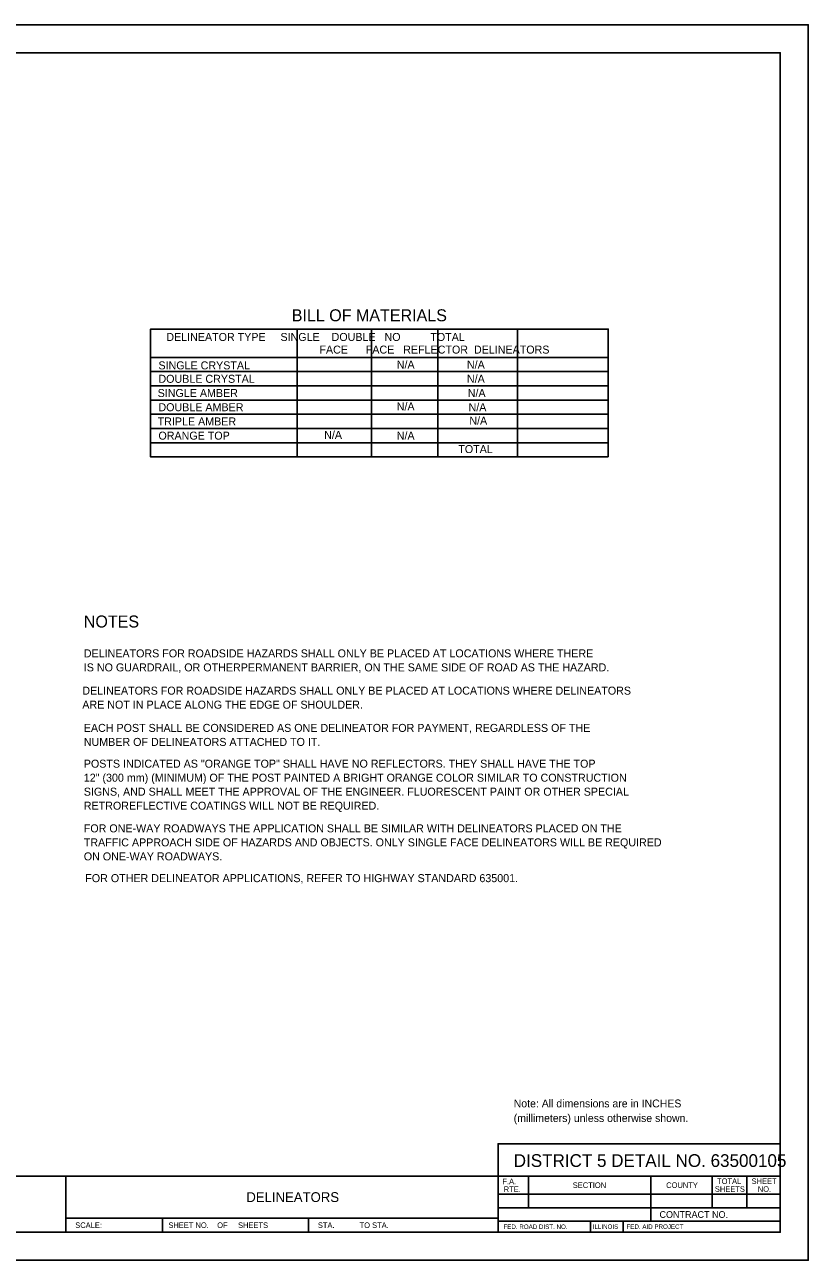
# Model space of a CAD drawing. Extents: x 99355 to 100035, y 99510 to 99962.
# Drawn here: x 99755.5 to 100034.6, y 99522.2 to 99962.2 of the extents above; entities that cross this region are included whole.
import ezdxf

# ---------------------------------------------------------------- set-up
doc = ezdxf.new("R2010")
doc.units = 0
for name, color, linetype in [('Design_PR_Roadway Notes', 7, 'Continuous'), ('Sheets_50 Reference Boundary', 7, 'Continuous'), ('Sheets_General Details', 7, 'Continuous'), ('Sheets_Printer Plotting Border', 7, 'Continuous')]:
    doc.layers.add(name, color=color, linetype=linetype)

msp = doc.modelspace()

# ---------------------------------------------------------------- linework, layer by layer
at = {"layer": 'Design_PR_Roadway Notes'}
for p, q in [((99852.61, 99853.85), (99852.61, 99808.31)), ((99902.64, 99853.85), (99902.64, 99808.31)), ((99879.03, 99853.57), (99879.03, 99808.31)), ((99931.03, 99853.57), (99931.03, 99808.31))]:
    msp.add_line(p, q, dxfattribs=at)
msp.add_lwpolyline([(99963.36, 99808.31), (99800.33, 99808.31), (99800.33, 99853.85), (99963.36, 99853.85)], close=True, dxfattribs=at)
for points in [[(99800.33, 99843.73), (99963.36, 99843.73)], [(99800.33, 99838.67), (99963.36, 99838.67)], [(99800.33, 99833.61), (99963.36, 99833.61)], [(99963.36, 99828.55), (99800.33, 99828.55)], [(99963.36, 99823.49), (99800.33, 99823.49)], [(99963.36, 99818.43), (99800.33, 99818.43)], [(99963.36, 99813.37), (99800.33, 99813.37)]]:
    msp.add_lwpolyline(points, dxfattribs=at)
at = {"layer": 'Sheets_50 Reference Boundary'}
msp.add_lwpolyline([(99394.64, 99952.22), (100024.64, 99952.22), (100024.64, 99552.22), (99394.64, 99552.22)], close=True, dxfattribs=at)
at = {"layer": 'Sheets_General Details'}
for p, q in [((100034.64, 99962.22), (99354.64, 99962.22)), ((100034.64, 99522.22), (100034.64, 99962.22)), ((99394.64, 99552.22), (100024.64, 99552.22)), ((99770.12, 99552.22), (99770.12, 99532.22)), ((99924.12, 99552.22), (99924.12, 99532.22)), ((99934.92, 99552.22), (99934.92, 99540.92)), ((99978.52, 99552.22), (99978.52, 99536.12)), ((100000.37, 99552.22), (100000.37, 99540.92)), ((100012.78, 99552.22), (100012.78, 99540.92)), ((99924.12, 99545.72), (100024.64, 99545.72)), ((99770.12, 99537.22), (99924.12, 99537.22)), ((99804.64, 99537.22), (99804.64, 99532.22)), ((99856.64, 99537.22), (99856.64, 99532.22)), ((99924.12, 99540.92), (100024.64, 99540.92)), ((99924.12, 99536.12), (100024.64, 99536.12)), ((99957.07, 99536.12), (99957.07, 99532.22)), ((99968.67, 99536.12), (99968.67, 99532.22)), ((100034.64, 99522.22), (99354.64, 99522.22))]:
    msp.add_line(p, q, dxfattribs=at)
for points in [[(99394.64, 99952.22), (100024.64, 99952.22), (100024.64, 99532.22), (99394.64, 99532.22)], [(99924.12, 99552.22), (100024.64, 99552.22), (100024.64, 99563.71), (99924.12, 99563.71)]]:
    msp.add_lwpolyline(points, close=True, dxfattribs=at)
at = {"layer": 'Sheets_Printer Plotting Border'}
msp.add_lwpolyline([(99354.64, 99522.22), (100034.64, 99522.22), (100034.64, 99962.22), (99354.64, 99962.22)], close=True, dxfattribs=at)

# ---------------------------------------------------------------- texts
at = {"layer": 'Design_PR_Roadway Notes'}
for s, height, p in [('BILL OF MATERIALS', 4.275, (99850.63, 99856.6)), ('DELINEATOR TYPE     SINGLE    DOUBLE   NO          TOTAL', 2.85, (99805.95, 99849.6)), ('FACE      FACE   REFLECTOR  DELINEATORS', 2.85, (99860.48, 99845.1)), ('SINGLE CRYSTAL', 2.85, (99803.14, 99839.48)), ('N/A', 2.85, (99888.03, 99839.76)), ('N/A', 2.85, (99913.04, 99839.76)), ('DOUBLE CRYSTAL', 2.85, (99803.14, 99834.7)), ('N/A', 2.85, (99913.04, 99834.7)), ('SINGLE AMBER', 2.85, (99802.86, 99829.64)), ('N/A', 2.85, (99913.33, 99829.64)), ('DOUBLE AMBER', 2.85, (99803.14, 99824.58)), ('N/A', 2.85, (99888.03, 99824.86)), ('N/A', 2.85, (99913.61, 99824.58)), ('N/A', 2.85, (99913.89, 99819.8)), ('TRIPLE AMBER', 2.85, (99802.86, 99819.52)), ('ORANGE TOP', 2.85, (99803.14, 99814.46)), ('N/A', 2.85, (99862.17, 99814.74)), ('N/A', 2.85, (99888.03, 99814.46)), ('TOTAL', 2.85, (99909.96, 99809.68)), ('NOTES', 4.275, (99776.55, 99747.56)), ('DELINEATORS FOR ROADSIDE HAZARDS SHALL ONLY BE PLACED AT LOCATIONS WHERE THERE', 2.85, (99776.55, 99736.92)), ('IS NO GUARDRAIL, OR OTHERPERMANENT BARRIER, ON THE SAME SIDE OF ROAD AS THE HAZARD.', 2.85, (99776.55, 99731.93)), ('DELINEATORS FOR ROADSIDE HAZARDS SHALL ONLY BE PLACED AT LOCATIONS WHERE DELINEATORS', 2.85, (99776.02, 99723.65)), ('ARE NOT IN PLACE ALONG THE EDGE OF SHOULDER.', 2.85, (99776.02, 99718.66)), ('EACH POST SHALL BE CONSIDERED AS ONE DELINEATOR FOR PAYMENT, REGARDLESS OF THE', 2.85, (99776.55, 99710.38)), ('NUMBER OF DELINEATORS ATTACHED TO IT.', 2.85, (99776.55, 99705.39)), ('POSTS INDICATED AS "ORANGE TOP" SHALL HAVE NO REFLECTORS. THEY SHALL HAVE THE TOP', 2.85, (99776.55, 99697.64)), ('12" (300 mm) (MINIMUM) OF THE POST PAINTED A BRIGHT ORANGE COLOR SIMILAR TO CONSTRUCTION', 2.85, (99776.55, 99692.65)), ('SIGNS, AND SHALL MEET THE APPROVAL OF THE ENGINEER. FLUORESCENT PAINT OR OTHER SPECIAL', 2.85, (99776.55, 99687.67)), ('RETROREFLECTIVE COATINGS WILL NOT BE REQUIRED.', 2.85, (99776.55, 99682.68)), ('FOR ONE-WAY ROADWAYS THE APPLICATION SHALL BE SIMILAR WITH DELINEATORS PLACED ON THE', 2.85, (99776.55, 99674.61)), ('TRAFFIC APPROACH SIDE OF HAZARDS AND OBJECTS. ONLY SINGLE FACE DELINEATORS WILL BE REQUIRED', 2.85, (99776.55, 99669.62)), ('ON ONE-WAY ROADWAYS.', 2.85, (99776.55, 99664.63)), ('FOR OTHER DELINEATOR APPLICATIONS, REFER TO HIGHWAY STANDARD 635001.', 2.85, (99777.08, 99656.88))]:
    msp.add_text(s, height=height, dxfattribs=at).set_placement(p)
at = {"layer": 'Sheets_General Details'}
for s, height, p in [('Note: All dimensions are in INCHES', 2.8003, (99929.69, 99576.67)), ('(millimeters) unless otherwise shown.', 2.8003, (99929.69, 99571.47)), ('DISTRICT 5 DETAIL NO. 63500105   ', 4.5381, (99929.7, 99555.46)), ('F.A.', 2, (99925.67, 99549.32)), ('TOTAL', 2, (100002.13, 99549.39)), ('SHEET', 2, (100014.43, 99549.39)), ('DELINEATORS', 3.5, (99834.45, 99542.97)), ('RTE.', 2, (99926.13, 99546.52)), ('SECTION', 2, (99950.73, 99547.97)), ('COUNTY', 2, (99984.01, 99547.97)), ('SHEETS', 2, (100001.35, 99546.59)), ('NO.', 2, (100016.63, 99546.59)), ('CONTRACT NO.      ', 2.4, (99981.63, 99537.32)), ('SCALE:          ', 2, (99773.5, 99533.72)), ('SHEET NO.    OF     SHEETS', 2, (99806.68, 99533.72)), ('STA.            TO STA.            ', 2, (99859.93, 99533.72)), ('FED. ROAD DIST. NO.  ', 1.6, (99926.05, 99533.37)), ('ILLINOIS', 1.6, (99957.85, 99533.41)), ('FED. AID PROJECT', 1.6, (99969.88, 99533.41))]:
    msp.add_text(s, height=height, dxfattribs=at).set_placement(p)

doc.saveas('drawing.dxf')
